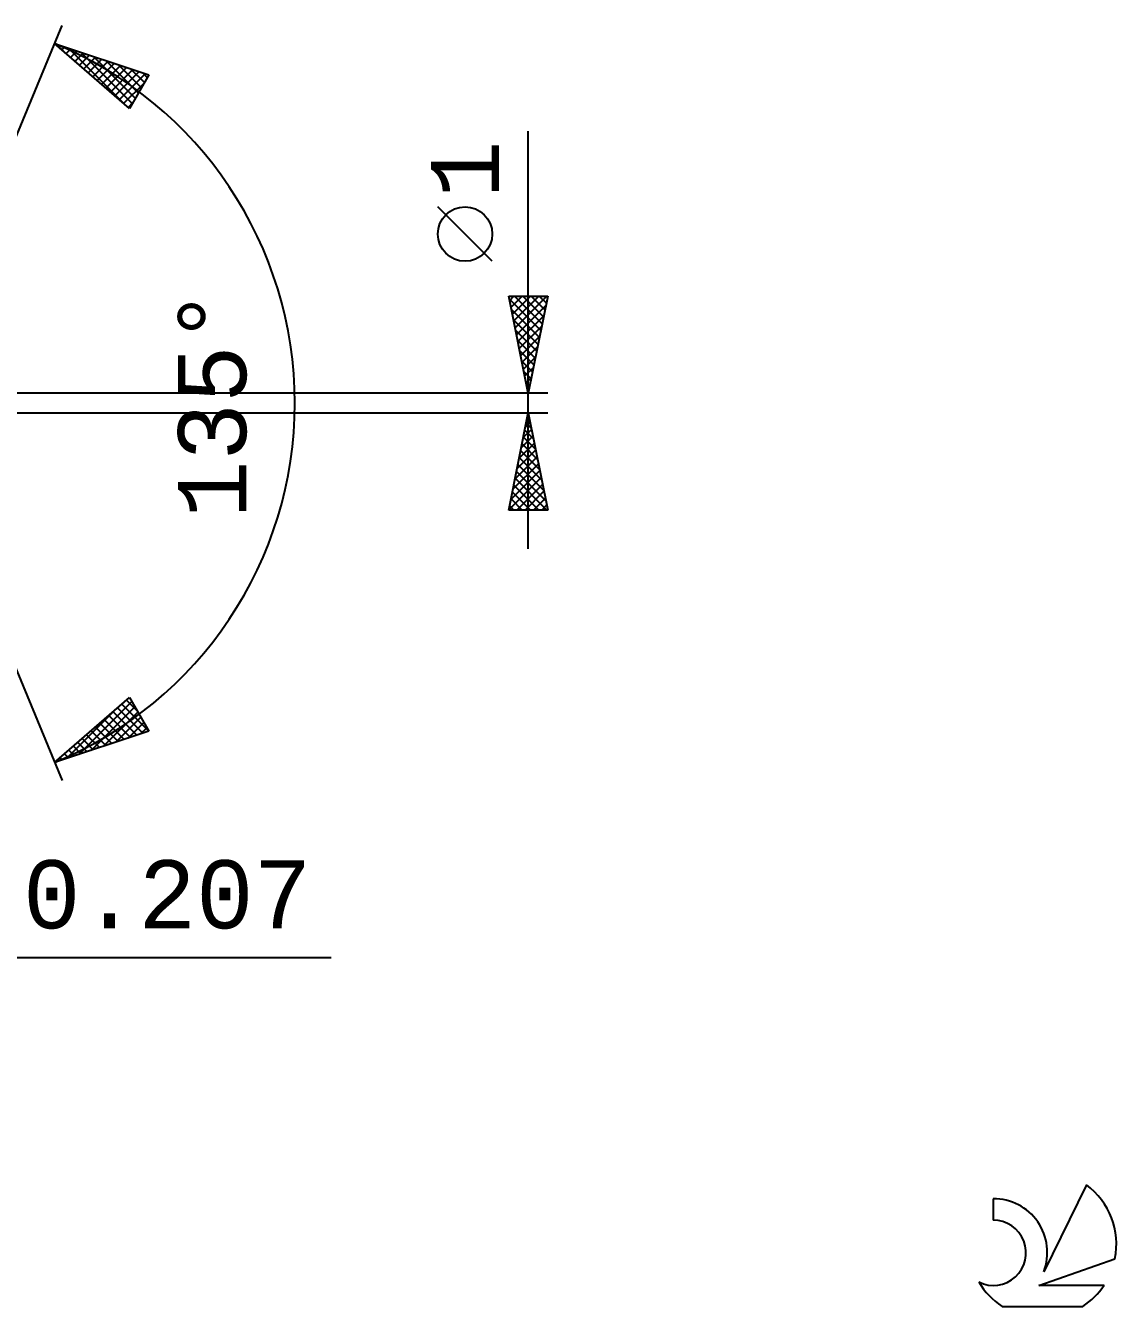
# Model space of a CAD drawing. Header units: millimetres. Extents: x -56 to 101, y -50 to 38.
# Drawn here: x 44.5 to 100.5, y -46.4 to 19.4 of the extents above; entities that cross this region are included whole.
import ezdxf
from ezdxf.enums import TextEntityAlignment as Align

# ---------------------------------------------------------------- set-up
doc = ezdxf.new("R2010")
doc.units = ezdxf.units.MM
doc.header["$LTSCALE"] = 5.2
doc.layers.add('2', color=7, linetype='CONTINUOUS')
doc.layers.add('SK6', color=5, linetype='CONTINUOUS')
doc.styles.get("Standard").update_dxf_attribs({"font": 'Monospac821 BT'})

msp = doc.modelspace()

# ---------------------------------------------------------------- linework, layer by layer
at = {"layer": '2', "color": 7, "linetype": 'CONTINUOUS', "lineweight": 25}
for p, q in [((38.3, 0), (46.336, 19.401)), ((45.954, 18.478), (50.793, 16.871)), ((49.802, 15.133), (45.954, 18.478)), ((46.039, 18.449), (46.388, 18.1)), ((46.094, 18.355), (46.151, 18.412)), ((46.321, 18.158), (46.47, 18.306)), ((46.548, 17.961), (46.788, 18.2)), ((46.674, 18.238), (49.627, 15.286)), ((46.775, 17.763), (47.107, 18.095)), ((47.002, 17.566), (47.425, 17.989)), ((47.229, 17.369), (47.744, 17.883)), ((47.309, 18.027), (49.948, 15.389)), ((47.456, 17.172), (48.062, 17.777)), ((47.944, 17.816), (50.102, 15.659)), ((47.683, 16.974), (48.381, 17.672)), ((47.91, 16.777), (48.699, 17.566)), ((48.137, 16.58), (49.018, 17.46)), ((48.364, 16.383), (49.336, 17.354)), ((48.58, 17.606), (50.256, 15.929)), ((48.591, 16.185), (49.655, 17.249)), ((48.818, 15.988), (49.973, 17.143)), ((49.215, 17.395), (50.41, 16.199)), ((49.85, 17.184), (50.564, 16.469)), ((49.045, 15.791), (50.292, 17.037)), ((49.272, 15.594), (50.61, 16.931)), ((50.793, 16.871), (49.802, 15.133)), ((50.485, 16.973), (50.718, 16.74)), ((49.499, 15.396), (50.553, 16.45)), ((49.726, 15.199), (49.991, 15.463)), ((70.3, -7.5), (70.3, 13.975)), ((68.45, 7.287), (65.65, 10.088)), ((70.3, 0.5), (69.3, 5.5)), ((69.3, 5.5), (71.3, 5.5)), ((69.332, 5.338), (70.945, 3.725)), ((69.344, 5.28), (69.564, 5.5)), ((69.415, 4.926), (69.989, 5.5)), ((69.485, 4.573), (70.413, 5.5)), ((69.556, 4.219), (70.837, 5.5)), ((69.595, 5.5), (71.016, 4.079)), ((69.627, 3.866), (71.261, 5.5)), ((70.019, 5.5), (71.087, 4.433)), ((71.3, 5.5), (70.3, 0.5)), ((70.443, 5.5), (71.157, 4.786)), ((70.868, 5.5), (71.228, 5.14)), ((71.292, 5.5), (71.299, 5.493)), ((69.438, 4.808), (70.874, 3.372)), ((69.698, 3.512), (71.204, 5.018)), ((69.545, 4.277), (70.804, 3.018)), ((69.768, 3.158), (71.098, 4.488)), ((69.839, 2.805), (70.991, 3.957)), ((69.651, 3.747), (70.733, 2.665)), ((69.91, 2.451), (70.885, 3.427)), ((69.757, 3.217), (70.662, 2.311)), ((69.863, 2.686), (70.592, 1.958)), ((69.98, 2.098), (70.779, 2.897)), ((69.969, 2.156), (70.521, 1.604)), ((70.051, 1.744), (70.673, 2.366)), ((70.075, 1.626), (70.45, 1.251)), ((70.122, 1.391), (70.567, 1.836)), ((70.181, 1.095), (70.379, 0.897)), ((70.193, 1.037), (70.461, 1.306)), ((70.263, 0.684), (70.355, 0.775)), ((71.3, 0.5), (38.093, 0.5)), ((38.3, 0), (46.336, -19.401)), ((70.287, 0.565), (70.309, 0.543)), ((38.093, -0.5), (71.3, -0.5)), ((69.3, -5.5), (70.3, -0.5)), ((70.257, -0.716), (70.329, -0.644)), ((70.3, -0.5), (71.3, -5.5)), ((70.151, -1.247), (70.4, -0.998)), ((70.193, -1.037), (70.461, -1.306)), ((70.263, -0.684), (70.355, -0.776)), ((69.939, -2.307), (70.541, -1.705)), ((70.045, -1.777), (70.47, -1.351)), ((70.051, -1.745), (70.673, -2.367)), ((70.122, -1.391), (70.567, -1.837)), ((69.726, -3.368), (70.682, -2.412)), ((69.832, -2.838), (70.612, -2.058)), ((69.91, -2.452), (70.886, -3.428)), ((69.98, -2.098), (70.779, -2.897)), ((69.514, -4.429), (70.824, -3.119)), ((69.62, -3.898), (70.753, -2.766)), ((69.768, -3.159), (71.098, -4.488)), ((69.839, -2.805), (70.992, -3.958)), ((69.302, -5.489), (70.965, -3.826)), ((69.408, -4.959), (70.895, -3.473)), ((69.627, -3.866), (71.261, -5.5)), ((69.698, -3.512), (71.204, -5.019)), ((69.485, -4.573), (70.412, -5.5)), ((69.556, -4.219), (70.837, -5.5)), ((69.716, -5.5), (71.036, -4.18)), ((70.14, -5.5), (71.107, -4.533)), ((69.415, -4.927), (69.988, -5.5)), ((70.564, -5.5), (71.177, -4.887)), ((70.989, -5.5), (71.248, -5.24)), ((71.3, -5.5), (69.3, -5.5)), ((69.344, -5.28), (69.564, -5.5)), ((45.954, -18.478), (49.802, -15.133)), ((49.802, -15.133), (50.793, -16.871)), ((46.562, -18.276), (49.056, -15.782)), ((47.197, -18.065), (49.921, -15.341)), ((47.832, -17.854), (50.075, -15.611)), ((49.186, -15.669), (50.488, -16.972)), ((49.413, -15.472), (50.768, -16.827)), ((49.64, -15.274), (50.206, -15.84)), ((48.278, -16.458), (49.215, -17.395)), ((48.468, -17.643), (50.229, -15.881)), ((48.505, -16.261), (49.533, -17.289)), ((48.732, -16.063), (49.851, -17.183)), ((48.959, -15.866), (50.17, -17.077)), ((49.103, -17.432), (50.383, -16.152)), ((49.738, -17.221), (50.537, -16.422)), ((50.793, -16.871), (45.954, -18.478)), ((47.597, -17.05), (48.259, -17.712)), ((47.824, -16.852), (48.578, -17.606)), ((48.051, -16.655), (48.896, -17.5)), ((50.373, -17.01), (50.691, -16.692)), ((46.916, -17.642), (47.304, -18.029)), ((47.143, -17.444), (47.622, -17.924)), ((47.37, -17.247), (47.941, -17.818)), ((46.008, -18.431), (46.03, -18.452)), ((46.235, -18.233), (46.348, -18.347)), ((46.462, -18.036), (46.667, -18.241)), ((46.689, -17.839), (46.985, -18.135)), ((31.093, -28.5), (60.175, -28.5))]:
    msp.add_line(p, q, dxfattribs=at)
msp.add_circle((67.05, 8.687), 1.4, dxfattribs=at)
msp.add_arc((38.3, 0), 20, 292.5, 67.5, dxfattribs=at)
at = {"layer": 'SK6', "color": 5, "linetype": 'CONTINUOUS', "lineweight": 25}
for p, q in [((98.992, -40.194), (96.795, -44.651)), ((94.197, -40.898), (94.197, -42.001)), ((96.537, -45.352), (100.457, -43.991)), ((99.894, -45.352), (96.537, -45.352)), ((94.659, -46.434), (98.801, -46.434))]:
    msp.add_line(p, q, dxfattribs=at)
for centre, radius, start, end in [((96.73, -43.247), 3.8, 348.72386, 53.46911), ((94.219, -43.659), 2.76, 338.93794, 90.44457), ((94.208, -43.679), 1.677, 243.42147, 90.36024), ((96.73, -43.247), 3.8, 210.54837, 236.97802), ((96.73, -43.247), 3.8, 303.02198, 326.37322)]:
    msp.add_arc(centre, radius, start, end, dxfattribs=at)

# ---------------------------------------------------------------- texts
at = {"layer": '2', "color": 7, "linetype": 'CONTINUOUS', "lineweight": 25}
for s, p in [('1', (68.8, 12.012)), ('135°', (55.8, 0))]:
    msp.add_text(s, height=3.5, rotation=90, dxfattribs=at).set_placement(p, align=Align.CENTER)
msp.add_text('0.207', height=3.5, dxfattribs=at).set_placement((51.737, -27), align=Align.CENTER)

doc.saveas('drawing.dxf')
